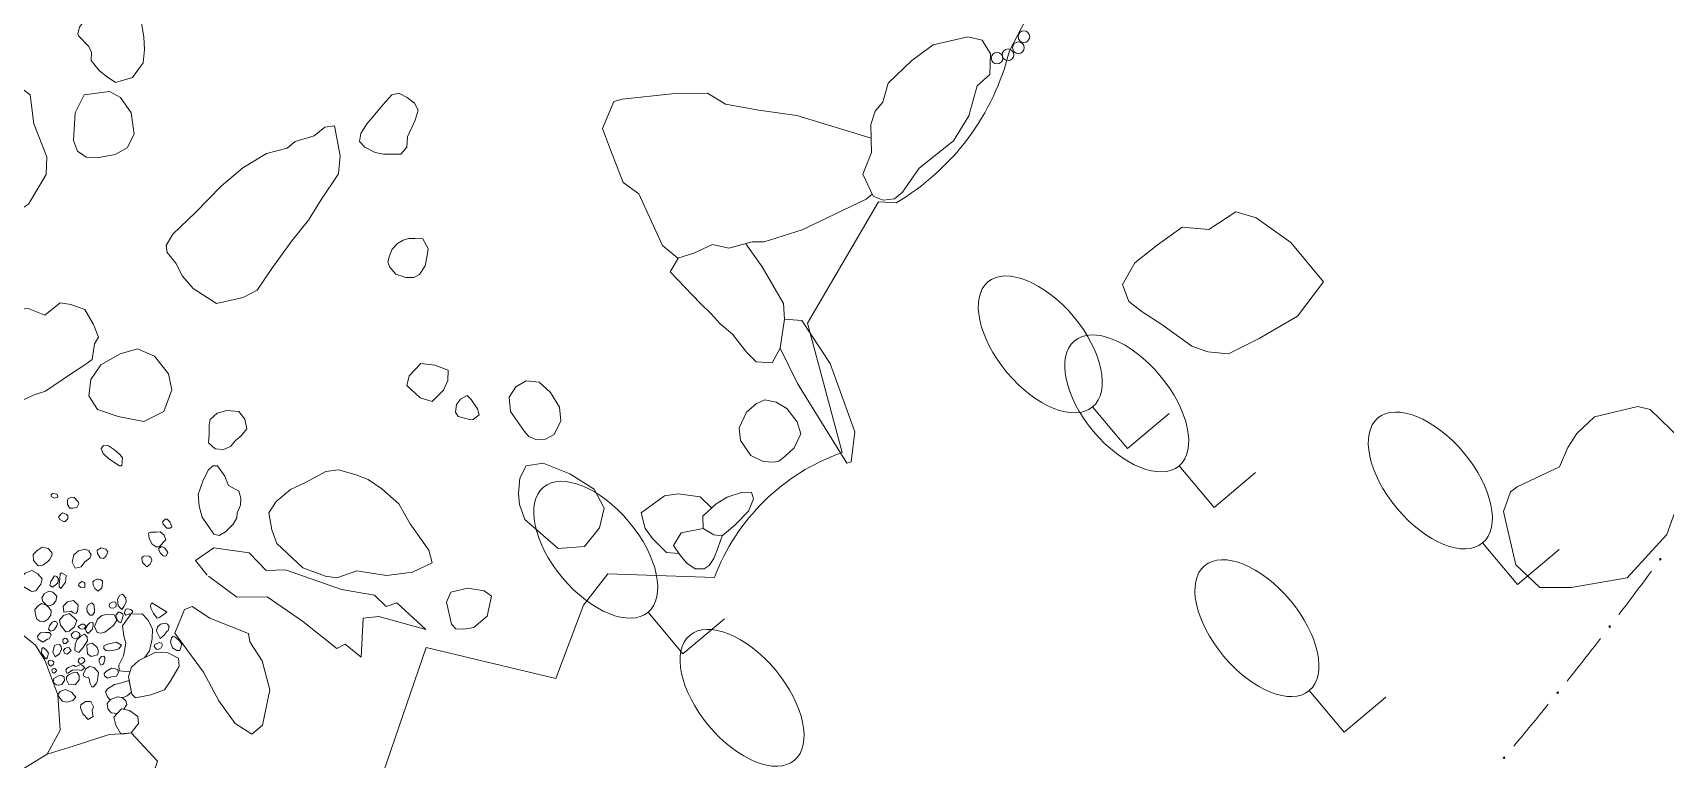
# Model space of a CAD drawing. Header units: metres. Extents: x -10443 to -4073, y -33280 to -26846.
# Drawn here: x -7928.21 to -7913.18, y -29708.94 to -29702.25 of the extents above; entities that cross this region are included whole.
import ezdxf

# ---------------------------------------------------------------- set-up
doc = ezdxf.new("R2010")
doc.units = ezdxf.units.M
doc.header["$MEASUREMENT"] = 0
doc.linetypes.add('CONTINUOUS_1', pattern=[0])
doc.linetypes.add('CONTINUOUS_2', pattern=[0])
for name, color, linetype, lineweight in [('園路', 241, 'CONTINUOUS_2', 18), ('木', 254, 'CONTINUOUS_2', 18), ('木材', 241, 'CONTINUOUS_2', 18), ('石', 241, 'CONTINUOUS_2', 18), ('護岸', 241, 'CONTINUOUS_2', 18)]:
    doc.layers.add(name, color=color, linetype=linetype, lineweight=lineweight)

msp = doc.modelspace()

# ---------------------------------------------------------------- hatches: boundary and pattern name
at = {"layer": '園路', "linetype": 'CONTINUOUS_1', "lineweight": 18}
for points in [[(-7913.217, -29707.101, 1), (-7913.232, -29707.101, 1)], [(-7913.683, -29707.721, 1), (-7913.698, -29707.721, 1)], [(-7914.163, -29708.33, 1), (-7914.178, -29708.33, 1)], [(-7914.657, -29708.928, 1), (-7914.672, -29708.928, 1)]]:
    msp.add_hatch(color=241, dxfattribs=at).paths.add_polyline_path(points, flags=0)

# ---------------------------------------------------------------- linework, layer by layer
at = {"layer": '園路', "color": 1, "linetype": 'CONTINUOUS_1', "lineweight": 18}
for centre in [(-7913.225, -29707.101), (-7913.691, -29707.721), (-7914.17, -29708.33), (-7914.664, -29708.928)]:
    msp.add_circle(centre, 0.0075, dxfattribs=at)
for start, end in [(322.6591, 323.5067), (321.3448, 322.1923), (320.0304, 320.878)]:
    msp.add_arc((-7940.48, -29687.109), 33.801, start, end, dxfattribs=at)
at = {"layer": '木', "color": 1, "linetype": 'CONTINUOUS_1', "lineweight": 18}
for p, q in [((-7918.132, -29706.082), (-7918.453, -29705.699)), ((-7917.749, -29705.76), (-7918.132, -29706.082)), ((-7917.335, -29706.625), (-7917.657, -29706.242)), ((-7916.952, -29706.304), (-7917.335, -29706.625)), ((-7914.54, -29707.333), (-7914.861, -29706.95)), ((-7914.157, -29707.012), (-7914.54, -29707.333)), ((-7922.225, -29707.972), (-7922.546, -29707.589)), ((-7921.842, -29707.651), (-7922.225, -29707.972)), ((-7916.137, -29708.694), (-7916.458, -29708.311)), ((-7915.754, -29708.372), (-7916.137, -29708.694))]:
    msp.add_line(p, q, dxfattribs=at)
for centre in [(-7918.935, -29705.124), (-7918.139, -29705.667), (-7915.343, -29706.376), (-7923.029, -29707.014), (-7916.94, -29707.736), (-7921.681, -29708.377)]:
    msp.add_ellipse(centre, major_axis=(-0.482, 0.575), ratio=0.533333, dxfattribs=at)
at = {"layer": '木材', "color": 4, "linetype": 'CONTINUOUS_2', "lineweight": 18}
for centre in [(-7919.136, -29702.393), (-7919.086, -29702.291), (-7919.333, -29702.489), (-7919.232, -29702.458)]:
    msp.add_circle(centre, 0.0535, dxfattribs=at)
at = {"layer": '石', "color": 4, "linetype": 'CONTINUOUS_2', "lineweight": 18, "flags": 128}
for points in [[(-7927.799, -29702.263), (-7927.792, -29702.283), (-7927.696, -29702.381), (-7927.672, -29702.437), (-7927.675, -29702.509), (-7927.6, -29702.604), (-7927.536, -29702.655), (-7927.452, -29702.713), (-7927.293, -29702.667), (-7927.196, -29702.532), (-7927.183, -29702.41), (-7927.191, -29702.294), (-7927.208, -29702.184), (-7927.227, -29701.99), (-7927.241, -29701.877), (-7927.292, -29701.823), (-7927.348, -29701.804), (-7927.457, -29701.867), (-7927.558, -29701.91), (-7927.639, -29701.985), (-7927.682, -29702.051), (-7927.693, -29702.084), (-7927.784, -29702.203), (-7927.799, -29702.263)], [(-7920.473, -29703.758), (-7920.568, -29703.556), (-7920.49, -29703.358), (-7920.494, -29703.101), (-7920.454, -29702.978), (-7920.386, -29702.895), (-7920.336, -29702.72), (-7920.119, -29702.511), (-7919.922, -29702.367), (-7919.601, -29702.294), (-7919.471, -29702.323), (-7919.393, -29702.448), (-7919.398, -29702.638), (-7919.517, -29702.743), (-7919.593, -29703.019), (-7919.734, -29703.249), (-7920.05, -29703.503), (-7920.205, -29703.723), (-7920.276, -29703.783), (-7920.381, -29703.797), (-7920.473, -29703.758)], [(-7929.191, -29703.136), (-7929.196, -29703.409), (-7929.24, -29703.512), (-7929.195, -29703.62), (-7929.121, -29703.759), (-7929.053, -29703.946), (-7929.024, -29704.006), (-7928.886, -29704.103), (-7928.748, -29704.086), (-7928.636, -29704.009), (-7928.566, -29704.004), (-7928.437, -29703.956), (-7928.253, -29703.833), (-7928.089, -29703.561), (-7928.084, -29703.398), (-7928.202, -29703.094), (-7928.236, -29702.826), (-7928.362, -29702.73), (-7928.455, -29702.688), (-7928.651, -29702.778), (-7928.771, -29702.875), (-7929.04, -29703.055), (-7929.137, -29703.104), (-7929.191, -29703.136)], [(-7927.74, -29702.826), (-7927.507, -29702.797), (-7927.406, -29702.85), (-7927.308, -29702.991), (-7927.28, -29703.19), (-7927.344, -29703.315), (-7927.455, -29703.376), (-7927.621, -29703.406), (-7927.721, -29703.401), (-7927.8, -29703.344), (-7927.838, -29703.248), (-7927.823, -29702.992), (-7927.74, -29702.826)], [(-7925.193, -29703.182), (-7925.205, -29703.256), (-7925.154, -29703.308), (-7925.059, -29703.358), (-7924.984, -29703.372), (-7924.877, -29703.373), (-7924.822, -29703.373), (-7924.768, -29703.309), (-7924.761, -29703.213), (-7924.69, -29703.06), (-7924.663, -29702.967), (-7924.699, -29702.902), (-7924.766, -29702.852), (-7924.842, -29702.812), (-7924.906, -29702.826), (-7924.99, -29702.92), (-7925.077, -29703.026), (-7925.138, -29703.093), (-7925.193, -29703.182)], [(-7920.492, -29703.226), (-7921.178, -29703.018), (-7921.528, -29702.968), (-7921.835, -29702.912), (-7921.999, -29702.811), (-7922.328, -29702.817), (-7922.785, -29702.866), (-7922.862, -29702.888), (-7922.967, -29703.136), (-7922.892, -29703.333), (-7922.777, -29703.634), (-7922.631, -29703.739), (-7922.413, -29704.213), (-7922.273, -29704.329), (-7922.125, -29704.285), (-7921.954, -29704.205), (-7921.804, -29704.238), (-7921.588, -29704.179), (-7921.476, -29704.18), (-7921.129, -29704.069), (-7920.75, -29703.889), (-7920.539, -29703.786), (-7920.482, -29703.74)], [(-7926.983, -29704.214), (-7926.922, -29704.11), (-7926.713, -29703.909), (-7926.478, -29703.666), (-7926.277, -29703.497), (-7926.062, -29703.366), (-7925.869, -29703.318), (-7925.796, -29703.257), (-7925.621, -29703.205), (-7925.522, -29703.125), (-7925.434, -29703.112), (-7925.383, -29703.387), (-7925.396, -29703.553), (-7925.561, -29703.795), (-7925.673, -29703.981), (-7925.828, -29704.171), (-7926.012, -29704.424), (-7926.145, -29704.624), (-7926.274, -29704.693), (-7926.521, -29704.748), (-7926.737, -29704.608), (-7926.835, -29704.496), (-7926.894, -29704.376), (-7926.975, -29704.278), (-7926.983, -29704.214)], [(-7917.54, -29705.141), (-7917.814, -29704.941), (-7917.997, -29704.824), (-7918.118, -29704.73), (-7918.177, -29704.572), (-7918.064, -29704.372), (-7917.859, -29704.211), (-7917.629, -29704.044), (-7917.383, -29704.065), (-7917.135, -29703.905), (-7916.947, -29703.959), (-7916.629, -29704.186), (-7916.326, -29704.547), (-7916.565, -29704.863), (-7916.92, -29705.071), (-7917.2, -29705.211), (-7917.392, -29705.192), (-7917.54, -29705.141)], [(-7924.703, -29704.509), (-7924.778, -29704.508), (-7924.87, -29704.478), (-7924.924, -29704.414), (-7924.942, -29704.366), (-7924.928, -29704.309), (-7924.902, -29704.246), (-7924.853, -29704.194), (-7924.803, -29704.165), (-7924.752, -29704.149), (-7924.694, -29704.148), (-7924.621, -29704.153), (-7924.571, -29704.24), (-7924.58, -29704.305), (-7924.598, -29704.401), (-7924.653, -29704.48), (-7924.703, -29704.509)], [(-7922.267, -29704.328), (-7922.343, -29704.456), (-7922.068, -29704.745), (-7921.965, -29704.843), (-7921.883, -29704.933), (-7921.77, -29705.029), (-7921.639, -29705.194), (-7921.55, -29705.283), (-7921.403, -29705.294), (-7921.33, -29705.158), (-7921.291, -29704.892), (-7921.3, -29704.747), (-7921.495, -29704.409), (-7921.632, -29704.22), (-7921.645, -29704.195)], [(-7928.851, -29705.038), (-7928.925, -29705.197), (-7928.919, -29705.274), (-7928.879, -29705.375), (-7928.8, -29705.559), (-7928.733, -29705.734), (-7928.682, -29705.801), (-7928.613, -29705.793), (-7928.503, -29705.748), (-7928.454, -29705.707), (-7928.199, -29705.587), (-7928.096, -29705.555), (-7927.866, -29705.397), (-7927.732, -29705.313), (-7927.666, -29705.262), (-7927.644, -29705.119), (-7927.608, -29705.058), (-7927.653, -29704.94), (-7927.735, -29704.804), (-7927.861, -29704.757), (-7927.96, -29704.741), (-7928.102, -29704.855), (-7928.254, -29704.792), (-7928.391, -29704.805), (-7928.573, -29704.9), (-7928.765, -29704.983), (-7928.851, -29705.038)], [(-7927.697, -29705.596), (-7927.618, -29705.724), (-7927.427, -29705.789), (-7927.191, -29705.832), (-7927.007, -29705.741), (-7926.931, -29705.543), (-7926.963, -29705.395), (-7927.092, -29705.233), (-7927.249, -29705.164), (-7927.408, -29705.21), (-7927.586, -29705.313), (-7927.679, -29705.447), (-7927.697, -29705.596)], [(-7924.534, -29705.648), (-7924.644, -29705.617), (-7924.767, -29705.501), (-7924.746, -29705.412), (-7924.64, -29705.299), (-7924.51, -29705.314), (-7924.389, -29705.361), (-7924.39, -29705.457), (-7924.43, -29705.544), (-7924.534, -29705.648)], [(-7923.686, -29705.925), (-7923.812, -29705.741), (-7923.827, -29705.609), (-7923.763, -29705.513), (-7923.668, -29705.458), (-7923.55, -29705.472), (-7923.445, -29705.568), (-7923.361, -29705.702), (-7923.351, -29705.828), (-7923.412, -29705.953), (-7923.492, -29705.996), (-7923.581, -29706), (-7923.646, -29705.973), (-7923.686, -29705.925)], [(-7924.179, -29705.817), (-7924.295, -29705.789), (-7924.32, -29705.748), (-7924.312, -29705.676), (-7924.274, -29705.628), (-7924.214, -29705.593), (-7924.176, -29705.632), (-7924.118, -29705.716), (-7924.102, -29705.771), (-7924.156, -29705.816), (-7924.179, -29705.817)], [(-7921.395, -29706.209), (-7921.488, -29706.203), (-7921.599, -29706.147), (-7921.694, -29706.008), (-7921.707, -29705.891), (-7921.639, -29705.749), (-7921.552, -29705.672), (-7921.47, -29705.635), (-7921.368, -29705.656), (-7921.269, -29705.714), (-7921.174, -29705.836), (-7921.141, -29705.947), (-7921.202, -29706.076), (-7921.286, -29706.157), (-7921.342, -29706.2), (-7921.395, -29706.209)], [(-7926.594, -29706.029), (-7926.532, -29706.084), (-7926.456, -29706.091), (-7926.392, -29706.064), (-7926.345, -29706.007), (-7926.293, -29705.964), (-7926.242, -29705.902), (-7926.261, -29705.811), (-7926.314, -29705.741), (-7926.425, -29705.732), (-7926.514, -29705.757), (-7926.578, -29705.815), (-7926.588, -29705.864), (-7926.59, -29705.952), (-7926.594, -29706.029)], [(-7926.544, -29706.87), (-7926.652, -29706.715), (-7926.68, -29706.612), (-7926.691, -29706.506), (-7926.646, -29706.383), (-7926.597, -29706.281), (-7926.554, -29706.242), (-7926.513, -29706.243), (-7926.444, -29706.336), (-7926.411, -29706.424), (-7926.316, -29706.476), (-7926.296, -29706.539), (-7926.301, -29706.605), (-7926.33, -29706.674), (-7926.333, -29706.719), (-7926.367, -29706.78), (-7926.438, -29706.849), (-7926.496, -29706.882), (-7926.544, -29706.87)], [(-7923.683, -29706.735), (-7923.374, -29707.002), (-7923.132, -29706.983), (-7922.994, -29706.811), (-7922.951, -29706.63), (-7923.044, -29706.456), (-7923.268, -29706.316), (-7923.513, -29706.217), (-7923.669, -29706.242), (-7923.729, -29706.356), (-7923.739, -29706.496), (-7923.732, -29706.596), (-7923.683, -29706.735)], [(-7926.039, -29706.674), (-7925.972, -29706.57), (-7925.838, -29706.458), (-7925.7, -29706.395), (-7925.515, -29706.293), (-7925.396, -29706.277), (-7925.235, -29706.323), (-7925.124, -29706.367), (-7924.999, -29706.453), (-7924.841, -29706.591), (-7924.739, -29706.776), (-7924.567, -29707.019), (-7924.534, -29707.134), (-7924.717, -29707.219), (-7924.956, -29707.25), (-7925.229, -29707.209), (-7925.414, -29707.273), (-7925.516, -29707.258), (-7925.725, -29707.18), (-7925.965, -29706.957), (-7926.012, -29706.832), (-7926.039, -29706.674)], [(-7921.961, -29706.629), (-7922.066, -29706.526), (-7922.269, -29706.5), (-7922.395, -29706.519), (-7922.609, -29706.673), (-7922.573, -29706.817), (-7922.505, -29706.91), (-7922.377, -29707.039), (-7922.262, -29707.049)], [(-7921.864, -29706.887), (-7921.746, -29706.784), (-7921.621, -29706.66), (-7921.577, -29706.546), (-7921.595, -29706.485), (-7921.685, -29706.488), (-7921.819, -29706.53), (-7921.92, -29706.59), (-7922.041, -29706.704), (-7922.038, -29706.817), (-7921.94, -29706.878), (-7921.864, -29706.887)], [(-7922.038, -29706.817), (-7922.243, -29706.859), (-7922.312, -29706.974), (-7922.253, -29707.061), (-7922.189, -29707.139), (-7922.113, -29707.191), (-7922.031, -29707.19), (-7921.985, -29707.159), (-7921.942, -29707.094), (-7921.906, -29707.008), (-7921.881, -29706.928), (-7921.864, -29706.887)], [(-7926.607, -29707.248), (-7926.714, -29707.112), (-7926.544, -29706.996), (-7926.221, -29707.041), (-7926.064, -29707.206), (-7925.886, -29707.199), (-7925.369, -29707.381), (-7925.067, -29707.432), (-7924.957, -29707.536), (-7924.86, -29707.503), (-7924.592, -29707.747), (-7925.025, -29707.63), (-7925.171, -29707.644), (-7925.188, -29708.004), (-7925.337, -29707.884), (-7925.414, -29707.923), (-7925.729, -29707.672), (-7926.053, -29707.448), (-7926.335, -29707.452), (-7926.596, -29707.257)], [(-7928.234, -29707.391), (-7928.294, -29707.355), (-7928.324, -29707.316), (-7928.328, -29707.28), (-7928.283, -29707.229), (-7928.223, -29707.206), (-7928.167, -29707.237), (-7928.125, -29707.282), (-7928.14, -29707.331), (-7928.186, -29707.391), (-7928.223, -29707.399), (-7928.234, -29707.391)], [(-7928.054, -29707.528), (-7928.087, -29707.523), (-7928.121, -29707.489), (-7928.129, -29707.458), (-7928.109, -29707.419), (-7928.065, -29707.396), (-7928.027, -29707.404), (-7927.991, -29707.441), (-7928.001, -29707.488), (-7928.027, -29707.518), (-7928.054, -29707.528)], [(-7924.357, -29707.698), (-7924.404, -29707.498), (-7924.362, -29707.405), (-7924.206, -29707.367), (-7924.057, -29707.393), (-7923.99, -29707.44), (-7924.029, -29707.625), (-7924.15, -29707.729), (-7924.245, -29707.746), (-7924.318, -29707.743), (-7924.357, -29707.698)], [(-7929.03, -29709.627), (-7929.038, -29709.498), (-7929.02, -29709.111), (-7928.977, -29708.816), (-7928.935, -29708.461), (-7928.915, -29708.174), (-7928.871, -29707.938), (-7928.822, -29707.668), (-7928.715, -29707.543), (-7928.66, -29707.515), (-7928.188, -29707.893), (-7928.102, -29708.029), (-7927.982, -29708.348), (-7927.96, -29708.674), (-7928.081, -29708.896), (-7928.3, -29709.03), (-7928.383, -29709.171), (-7928.621, -29709.625), (-7928.787, -29709.768), (-7928.857, -29709.752)], [(-7928.087, -29707.523), (-7928.134, -29707.509), (-7928.164, -29707.531), (-7928.193, -29707.565), (-7928.189, -29707.61), (-7928.175, -29707.652), (-7928.149, -29707.671), (-7928.112, -29707.679), (-7928.073, -29707.654), (-7928.047, -29707.615), (-7928.043, -29707.576), (-7928.065, -29707.546), (-7928.087, -29707.523)], [(-7927.908, -29707.771), (-7927.958, -29707.709), (-7927.968, -29707.663), (-7927.93, -29707.618), (-7927.876, -29707.6), (-7927.807, -29707.666), (-7927.829, -29707.724), (-7927.878, -29707.763), (-7927.908, -29707.771)], [(-7927.62, -29707.775), (-7927.643, -29707.719), (-7927.617, -29707.654), (-7927.577, -29707.618), (-7927.535, -29707.609), (-7927.463, -29707.613), (-7927.439, -29707.661), (-7927.469, -29707.712), (-7927.549, -29707.772), (-7927.585, -29707.783), (-7927.62, -29707.775)], [(-7927.318, -29708.138), (-7927.417, -29708.128), (-7927.42, -29708.075), (-7927.377, -29707.992), (-7927.355, -29707.875), (-7927.375, -29707.806), (-7927.386, -29707.714), (-7927.31, -29707.606), (-7927.207, -29707.603), (-7927.152, -29707.66), (-7927.109, -29707.743), (-7927.112, -29707.835), (-7927.137, -29707.943), (-7927.185, -29708.009)], [(-7926.226, -29707.784), (-7926.581, -29707.645), (-7926.745, -29707.535), (-7926.816, -29707.564), (-7926.904, -29707.781), (-7926.642, -29708.141), (-7926.501, -29708.404), (-7926.35, -29708.612), (-7926.195, -29708.712), (-7926.097, -29708.63), (-7926.029, -29708.303), (-7926.101, -29708.037), (-7926.215, -29707.863), (-7926.226, -29707.784)], [(-7927.267, -29708.376), (-7927.125, -29708.349), (-7926.999, -29708.303), (-7926.942, -29708.217), (-7926.866, -29708.085), (-7926.871, -29708.011), (-7926.969, -29707.962), (-7927.081, -29707.958), (-7927.235, -29708.033), (-7927.305, -29708.095), (-7927.331, -29708.18), (-7927.314, -29708.281), (-7927.3, -29708.344), (-7927.267, -29708.376)], [(-7927.972, -29708.334), (-7927.962, -29708.318), (-7927.912, -29708.299), (-7927.856, -29708.326), (-7927.817, -29708.372), (-7927.844, -29708.402), (-7927.899, -29708.416), (-7927.94, -29708.409), (-7927.964, -29708.381), (-7927.982, -29708.348), (-7927.972, -29708.334)], [(-7927.5, -29708.396), (-7927.524, -29708.369), (-7927.542, -29708.323), (-7927.525, -29708.295), (-7927.46, -29708.253), (-7927.405, -29708.241), (-7927.338, -29708.222), (-7927.324, -29708.221), (-7927.304, -29708.326), (-7927.343, -29708.359), (-7927.388, -29708.376)], [(-7927.437, -29708.522), (-7927.492, -29708.515), (-7927.523, -29708.478), (-7927.529, -29708.43), (-7927.497, -29708.392), (-7927.434, -29708.368), (-7927.39, -29708.373), (-7927.357, -29708.406), (-7927.348, -29708.439), (-7927.374, -29708.482)], [(-7927.402, -29708.707), (-7927.448, -29708.63), (-7927.465, -29708.556), (-7927.437, -29708.522), (-7927.396, -29708.478), (-7927.322, -29708.493), (-7927.244, -29708.548), (-7927.239, -29708.612), (-7927.307, -29708.7), (-7927.367, -29708.71), (-7927.402, -29708.707)], [(-7928.081, -29708.896), (-7927.84, -29708.822), (-7927.51, -29708.714), (-7927.402, -29708.707), (-7927.307, -29708.7), (-7927.064, -29708.959), (-7927.185, -29709.317), (-7927.218, -29709.577), (-7927.043, -29709.848), (-7927.14, -29710.046), (-7927.483, -29710.183), (-7927.761, -29710.457), (-7927.98, -29710.707)]]:
    msp.add_lwpolyline(points, dxfattribs=at)
for points in [[(-7920.715, -29706.216), (-7921.171, -29705.483), (-7921.33, -29705.158), (-7921.291, -29704.892), (-7921.131, -29704.903), (-7920.871, -29705.299), (-7920.644, -29705.929), (-7920.675, -29706.205)], [(-7914.557, -29707.153), (-7914.649, -29706.758), (-7914.67, -29706.662), (-7914.606, -29706.482), (-7914.543, -29706.436), (-7914.153, -29706.252), (-7914.076, -29706.074), (-7913.993, -29705.945), (-7913.83, -29705.79), (-7913.432, -29705.695), (-7913.318, -29705.724), (-7913.033, -29705.999), (-7912.989, -29706.387), (-7913.165, -29706.875), (-7913.531, -29707.272), (-7914.046, -29707.363), (-7914.335, -29707.361)], [(-7927.392, -29706.243), (-7927.413, -29706.243), (-7927.511, -29706.176), (-7927.566, -29706.128), (-7927.582, -29706.081), (-7927.561, -29706.053), (-7927.515, -29706.056), (-7927.46, -29706.093), (-7927.411, -29706.137), (-7927.386, -29706.167)], [(-7927.981, -29706.53), (-7928.014, -29706.54), (-7928.045, -29706.524), (-7928.044, -29706.507), (-7928.032, -29706.497), (-7927.989, -29706.501)], [(-7927.808, -29706.626), (-7927.844, -29706.632), (-7927.871, -29706.63), (-7927.893, -29706.596), (-7927.893, -29706.561), (-7927.887, -29706.543), (-7927.854, -29706.53), (-7927.831, -29706.534), (-7927.794, -29706.574), (-7927.788, -29706.589)], [(-7927.914, -29706.753), (-7927.93, -29706.755), (-7927.964, -29706.737), (-7927.976, -29706.715), (-7927.955, -29706.685), (-7927.937, -29706.674), (-7927.905, -29706.685), (-7927.889, -29706.702), (-7927.889, -29706.729)], [(-7927.048, -29706.988), (-7927.078, -29706.987), (-7927.114, -29706.962), (-7927.142, -29706.912), (-7927.147, -29706.862), (-7927.125, -29706.853), (-7927.075, -29706.851), (-7927.04, -29706.85), (-7927.004, -29706.879), (-7926.989, -29706.923)], [(-7926.931, -29706.804), (-7926.948, -29706.814), (-7926.977, -29706.815), (-7927.011, -29706.78), (-7927.018, -29706.758), (-7926.994, -29706.734), (-7926.975, -29706.733), (-7926.951, -29706.757)], [(-7928.119, -29707.157), (-7928.164, -29707.163), (-7928.207, -29707.114), (-7928.209, -29707.059), (-7928.173, -29707.022), (-7928.126, -29706.99), (-7928.07, -29707.003), (-7928.037, -29707.038), (-7928.033, -29707.061), (-7928.058, -29707.106), (-7928.074, -29707.123)], [(-7927.54, -29707.077), (-7927.563, -29707.094), (-7927.593, -29707.088), (-7927.617, -29707.048), (-7927.62, -29707.019), (-7927.583, -29706.995), (-7927.541, -29707.009), (-7927.521, -29707.032)], [(-7926.988, -29707.074), (-7927.013, -29707.069), (-7927.038, -29707.045), (-7927.052, -29707.018), (-7927.052, -29707.004), (-7927.034, -29706.988), (-7927.017, -29706.986), (-7927.001, -29706.996), (-7926.977, -29707.025), (-7926.97, -29707.04)], [(-7927.732, -29707.125), (-7927.768, -29707.171), (-7927.822, -29707.185), (-7927.85, -29707.127), (-7927.835, -29707.061), (-7927.792, -29707.023), (-7927.731, -29707.01), (-7927.697, -29707.023), (-7927.676, -29707.061), (-7927.686, -29707.09)], [(-7927.131, -29707.147), (-7927.163, -29707.172), (-7927.202, -29707.132), (-7927.209, -29707.099), (-7927.209, -29707.088), (-7927.197, -29707.076), (-7927.184, -29707.071), (-7927.143, -29707.072), (-7927.126, -29707.084), (-7927.115, -29707.11)], [(-7927.994, -29707.331), (-7928.03, -29707.359), (-7928.055, -29707.344), (-7928.046, -29707.305), (-7928.012, -29707.253), (-7927.99, -29707.26), (-7927.977, -29707.286), (-7927.981, -29707.318)], [(-7927.963, -29707.278), (-7927.962, -29707.236), (-7927.949, -29707.227), (-7927.905, -29707.25), (-7927.911, -29707.312), (-7927.954, -29707.371), (-7927.971, -29707.354), (-7927.971, -29707.333)], [(-7927.735, -29707.36), (-7927.773, -29707.357), (-7927.792, -29707.344), (-7927.785, -29707.325), (-7927.762, -29707.306), (-7927.743, -29707.312), (-7927.734, -29707.323), (-7927.735, -29707.343)], [(-7927.576, -29707.366), (-7927.61, -29707.394), (-7927.641, -29707.372), (-7927.657, -29707.339), (-7927.659, -29707.309), (-7927.646, -29707.296), (-7927.623, -29707.284), (-7927.61, -29707.286), (-7927.589, -29707.288), (-7927.571, -29707.304), (-7927.57, -29707.322)], [(-7927.394, -29707.563), (-7927.428, -29707.529), (-7927.432, -29707.47), (-7927.415, -29707.434), (-7927.387, -29707.423), (-7927.357, -29707.458), (-7927.352, -29707.495), (-7927.373, -29707.537)], [(-7927.926, -29707.588), (-7927.933, -29707.534), (-7927.894, -29707.493), (-7927.838, -29707.481), (-7927.794, -29707.525), (-7927.8, -29707.582), (-7927.817, -29707.602), (-7927.842, -29707.594), (-7927.859, -29707.58), (-7927.876, -29707.583)], [(-7927.663, -29707.617), (-7927.685, -29707.616), (-7927.713, -29707.586), (-7927.715, -29707.547), (-7927.699, -29707.519), (-7927.668, -29707.503), (-7927.648, -29707.523), (-7927.645, -29707.588)], [(-7927.468, -29707.551), (-7927.501, -29707.548), (-7927.51, -29707.526), (-7927.503, -29707.508), (-7927.481, -29707.495), (-7927.461, -29707.494), (-7927.449, -29707.501), (-7927.445, -29707.518), (-7927.445, -29707.53), (-7927.448, -29707.538)], [(-7927.445, -29707.636), (-7927.448, -29707.616), (-7927.424, -29707.59), (-7927.41, -29707.589), (-7927.387, -29707.603), (-7927.38, -29707.62), (-7927.39, -29707.652), (-7927.402, -29707.687), (-7927.413, -29707.681), (-7927.423, -29707.676), (-7927.43, -29707.668), (-7927.433, -29707.661)], [(-7927.356, -29707.615), (-7927.371, -29707.597), (-7927.357, -29707.56), (-7927.34, -29707.557), (-7927.311, -29707.565), (-7927.296, -29707.577), (-7927.295, -29707.59), (-7927.31, -29707.606), (-7927.318, -29707.608), (-7927.323, -29707.605)], [(-7927.045, -29707.637), (-7927.067, -29707.643), (-7927.101, -29707.602), (-7927.125, -29707.551), (-7927.13, -29707.525), (-7927.117, -29707.504), (-7926.982, -29707.585), (-7926.978, -29707.589)], [(-7928.02, -29707.755), (-7928.051, -29707.762), (-7928.067, -29707.744), (-7928.06, -29707.714), (-7928.033, -29707.68), (-7928.02, -29707.676), (-7928.004, -29707.674), (-7927.991, -29707.682), (-7927.986, -29707.695), (-7927.992, -29707.713)], [(-7927.741, -29707.742), (-7927.764, -29707.744), (-7927.784, -29707.737), (-7927.794, -29707.723), (-7927.794, -29707.719), (-7927.761, -29707.7), (-7927.747, -29707.699), (-7927.729, -29707.707), (-7927.722, -29707.715), (-7927.725, -29707.722)], [(-7927.665, -29707.748), (-7927.703, -29707.786), (-7927.722, -29707.767), (-7927.726, -29707.739), (-7927.705, -29707.706), (-7927.687, -29707.688), (-7927.667, -29707.684), (-7927.656, -29707.69), (-7927.656, -29707.708), (-7927.659, -29707.726)], [(-7927.002, -29707.801), (-7927.041, -29707.83), (-7927.074, -29707.764), (-7927.064, -29707.724), (-7927.038, -29707.7), (-7926.994, -29707.69), (-7926.972, -29707.698), (-7926.956, -29707.723), (-7926.965, -29707.756), (-7926.981, -29707.771)], [(-7928.121, -29707.865), (-7928.163, -29707.836), (-7928.169, -29707.811), (-7928.143, -29707.78), (-7928.096, -29707.775), (-7928.06, -29707.775), (-7928.044, -29707.797), (-7928.063, -29707.835), (-7928.078, -29707.838)], [(-7927.967, -29707.973), (-7928.008, -29708), (-7928.027, -29707.955), (-7928.013, -29707.894), (-7927.996, -29707.888), (-7927.967, -29707.887), (-7927.95, -29707.905), (-7927.947, -29707.928)], [(-7927.908, -29707.876), (-7927.929, -29707.876), (-7927.936, -29707.857), (-7927.935, -29707.84), (-7927.918, -29707.828), (-7927.903, -29707.832), (-7927.889, -29707.846), (-7927.888, -29707.857)], [(-7927.791, -29707.823), (-7927.823, -29707.835), (-7927.851, -29707.823), (-7927.858, -29707.793), (-7927.836, -29707.771), (-7927.814, -29707.767), (-7927.791, -29707.777), (-7927.777, -29707.793)], [(-7927.752, -29707.917), (-7927.79, -29707.96), (-7927.827, -29707.941), (-7927.822, -29707.884), (-7927.803, -29707.84), (-7927.767, -29707.806), (-7927.738, -29707.791), (-7927.711, -29707.816), (-7927.709, -29707.851)], [(-7927.675, -29707.996), (-7927.71, -29707.971), (-7927.715, -29707.897), (-7927.711, -29707.887), (-7927.662, -29707.875), (-7927.621, -29707.913), (-7927.607, -29707.948), (-7927.616, -29707.98)], [(-7927.502, -29707.946), (-7927.54, -29707.94), (-7927.56, -29707.924), (-7927.56, -29707.899), (-7927.523, -29707.883), (-7927.443, -29707.865), (-7927.395, -29707.892), (-7927.42, -29707.927), (-7927.449, -29707.935)], [(-7927.059, -29707.932), (-7927.074, -29707.928), (-7927.096, -29707.905), (-7927.091, -29707.89), (-7927.05, -29707.868), (-7927.028, -29707.875), (-7927.017, -29707.892), (-7927.031, -29707.917)], [(-7926.858, -29707.94), (-7926.887, -29707.941), (-7926.925, -29707.918), (-7926.944, -29707.866), (-7926.934, -29707.824), (-7926.92, -29707.81), (-7926.904, -29707.815), (-7926.89, -29707.827), (-7926.863, -29707.853), (-7926.848, -29707.87), (-7926.841, -29707.884)], [(-7928.133, -29707.965), (-7928.13, -29707.924), (-7928.118, -29707.915), (-7928.089, -29707.934), (-7928.069, -29707.965), (-7928.076, -29708.002), (-7928.088, -29708.017), (-7928.096, -29708.014), (-7928.107, -29708.001), (-7928.118, -29707.988)], [(-7928.047, -29708.085), (-7928.056, -29708.08), (-7928.072, -29708.061), (-7928.072, -29708.046), (-7928.062, -29708.035), (-7928.047, -29708.031), (-7928.032, -29708.036), (-7928.019, -29708.05), (-7928.022, -29708.068), (-7928.024, -29708.071)], [(-7927.885, -29707.965), (-7927.899, -29707.976), (-7927.921, -29707.967), (-7927.929, -29707.94), (-7927.919, -29707.922), (-7927.894, -29707.914), (-7927.879, -29707.916), (-7927.86, -29707.94)], [(-7927.783, -29708.059), (-7927.796, -29708.043), (-7927.793, -29708.025), (-7927.779, -29708.011), (-7927.757, -29708.007), (-7927.737, -29708.021), (-7927.734, -29708.039), (-7927.751, -29708.057), (-7927.764, -29708.06)], [(-7927.56, -29708.059), (-7927.568, -29708.07), (-7927.586, -29708.077), (-7927.6, -29708.046), (-7927.603, -29708.02), (-7927.579, -29707.996), (-7927.56, -29707.994), (-7927.549, -29708.01), (-7927.548, -29708.026)], [(-7928.012, -29708.147), (-7928.028, -29708.147), (-7928.038, -29708.13), (-7928.033, -29708.117), (-7928.026, -29708.111), (-7928.009, -29708.107), (-7927.994, -29708.122), (-7927.996, -29708.134)], [(-7928.019, -29708.199), (-7927.975, -29708.174), (-7927.941, -29708.172), (-7927.924, -29708.186), (-7927.921, -29708.218), (-7927.944, -29708.253), (-7927.977, -29708.26), (-7927.994, -29708.259), (-7928.013, -29708.246), (-7928.018, -29708.24), (-7928.025, -29708.231)], [(-7927.848, -29708.124), (-7927.889, -29708.151), (-7927.901, -29708.147), (-7927.908, -29708.124), (-7927.899, -29708.107), (-7927.883, -29708.099), (-7927.843, -29708.078), (-7927.831, -29708.081), (-7927.823, -29708.09), (-7927.809, -29708.085), (-7927.77, -29708.07), (-7927.751, -29708.082), (-7927.734, -29708.102), (-7927.765, -29708.127), (-7927.783, -29708.122), (-7927.8, -29708.12)], [(-7927.881, -29708.254), (-7927.903, -29708.211), (-7927.902, -29708.188), (-7927.884, -29708.165), (-7927.83, -29708.141), (-7927.803, -29708.144), (-7927.785, -29708.174), (-7927.787, -29708.212), (-7927.819, -29708.253), (-7927.829, -29708.256)], [(-7927.653, -29708.276), (-7927.669, -29708.277), (-7927.686, -29708.24), (-7927.69, -29708.211), (-7927.701, -29708.191), (-7927.723, -29708.187), (-7927.743, -29708.177), (-7927.748, -29708.158), (-7927.722, -29708.106), (-7927.692, -29708.089), (-7927.647, -29708.099), (-7927.607, -29708.143), (-7927.613, -29708.192), (-7927.621, -29708.229), (-7927.627, -29708.243)], [(-7927.487, -29708.184), (-7927.526, -29708.196), (-7927.553, -29708.175), (-7927.554, -29708.153), (-7927.535, -29708.132), (-7927.487, -29708.105), (-7927.451, -29708.109), (-7927.434, -29708.117), (-7927.423, -29708.145), (-7927.441, -29708.177)], [(-7927.702, -29708.578), (-7927.751, -29708.523), (-7927.773, -29708.468), (-7927.769, -29708.441), (-7927.726, -29708.411), (-7927.678, -29708.412), (-7927.655, -29708.459), (-7927.666, -29708.49), (-7927.662, -29708.522), (-7927.658, -29708.55)]]:
    msp.add_lwpolyline(points, close=True, dxfattribs=at)
at = {"layer": '護岸', "color": 1, "lineweight": 18, "flags": 128}
msp.add_lwpolyline([(-7925.03, -29687.61), (-7919.017, -29689.977), (-7916.901, -29690.915), (-7916.366, -29691.311, 0.118487), (-7916.457, -29692.871), (-7916.805, -29693.163, 0.307861), (-7917.619, -29694.587), (-7918.047, -29695.239), (-7918.143, -29695.315, 0.21943), (-7919.104, -29697.019), (-7919.141, -29697.643), (-7918.862, -29698.447), (-7919.028, -29699.015, 0.208621), (-7919.265, -29700.589), (-7919.019, -29701.459), (-7919.035, -29702.068), (-7919.218, -29702.42, -0.201585), (-7920.263, -29703.821), (-7920.424, -29703.81), (-7921.078, -29704.928), (-7920.76, -29706.119, 0.220758), (-7921.936, -29707.27), (-7922.918, -29707.237), (-7923.14, -29707.523), (-7923.396, -29708.199), (-7924.59, -29707.915), (-7926.787, -29714.318), (-7926.849, -29715.54), (-7927.673, -29716.986), (-7927.838, -29719.079), (-7927.112, -29719.879), (-7925.881, -29720.116), (-7925.084, -29720.648), (-7925.147, -29721.22), (-7924.763, -29721.87), (-7925.28, -29724.506), (-7924.993, -29724.759), (-7924.509, -29725.218), (-7923.885, -29726.224), (-7924.133, -29727.84), (-7925.287, -29729.355), (-7925.712, -29730.057), (-7925.246, -29730.729), (-7926.055, -29731.062), (-7927.229, -29731.281), (-7928.111, -29731.527), (-7928.513, -29732.136), (-7929.865, -29733.147), (-7930.837, -29732.43), (-7933.994, -29733.968), (-7935.555, -29733.992), (-7936.043, -29733.883), (-7936.689, -29734.055), (-7937.395, -29733.979), (-7937.999, -29733.053), (-7938.788, -29731.936), (-7938.956, -29731.088), (-7939.313, -29729.955), (-7939.072, -29726.738), (-7939.22, -29725.207), (-7937.839, -29723.179), (-7936.751, -29722.355), (-7936.121, -29722.518), (-7935.585, -29722.645), (-7934.414, -29722.47), (-7933.363, -29722.598), (-7932.935, -29722.689), (-7932.559, -29722.286), (-7931.798, -29722.669), (-7930.665, -29722.001), (-7930.848, -29720.507), (-7931.537, -29719.47), (-7931.363, -29718.616), (-7932.1, -29718.032), (-7932.156, -29717.338), (-7933.472, -29716.094), (-7934.504, -29715.453), (-7934.742, -29714.639), (-7935.56, -29714.165), (-7935.352, -29713.224), (-7934.699, -29712.929), (-7934.68, -29711.892), (-7934.112, -29711.195), (-7933.704, -29710.425), (-7933.701, -29709.708), (-7933.053, -29708.917), (-7932.765, -29707.473), (-7932.912, -29706.69), (-7933.22, -29706.724), (-7932.82, -29705.955), (-7931.858, -29705.671), (-7930.714, -29704.969), (-7930.128, -29704.423), (-7928.993, -29702.097), (-7928.439, -29700.952), (-7927.573, -29698.896), (-7927.477, -29697.864), (-7927.88, -29697.471), (-7927.943, -29696.497), (-7927.607, -29696.355), (-7927.641, -29694.972), (-7927.626, -29693.217), (-7927.332, -29691.574), (-7927.224, -29691.263), (-7926.534, -29689.851), (-7926.652, -29688.655), (-7925.03, -29687.61)], format="xyb", dxfattribs=at)

doc.saveas('drawing.dxf')
